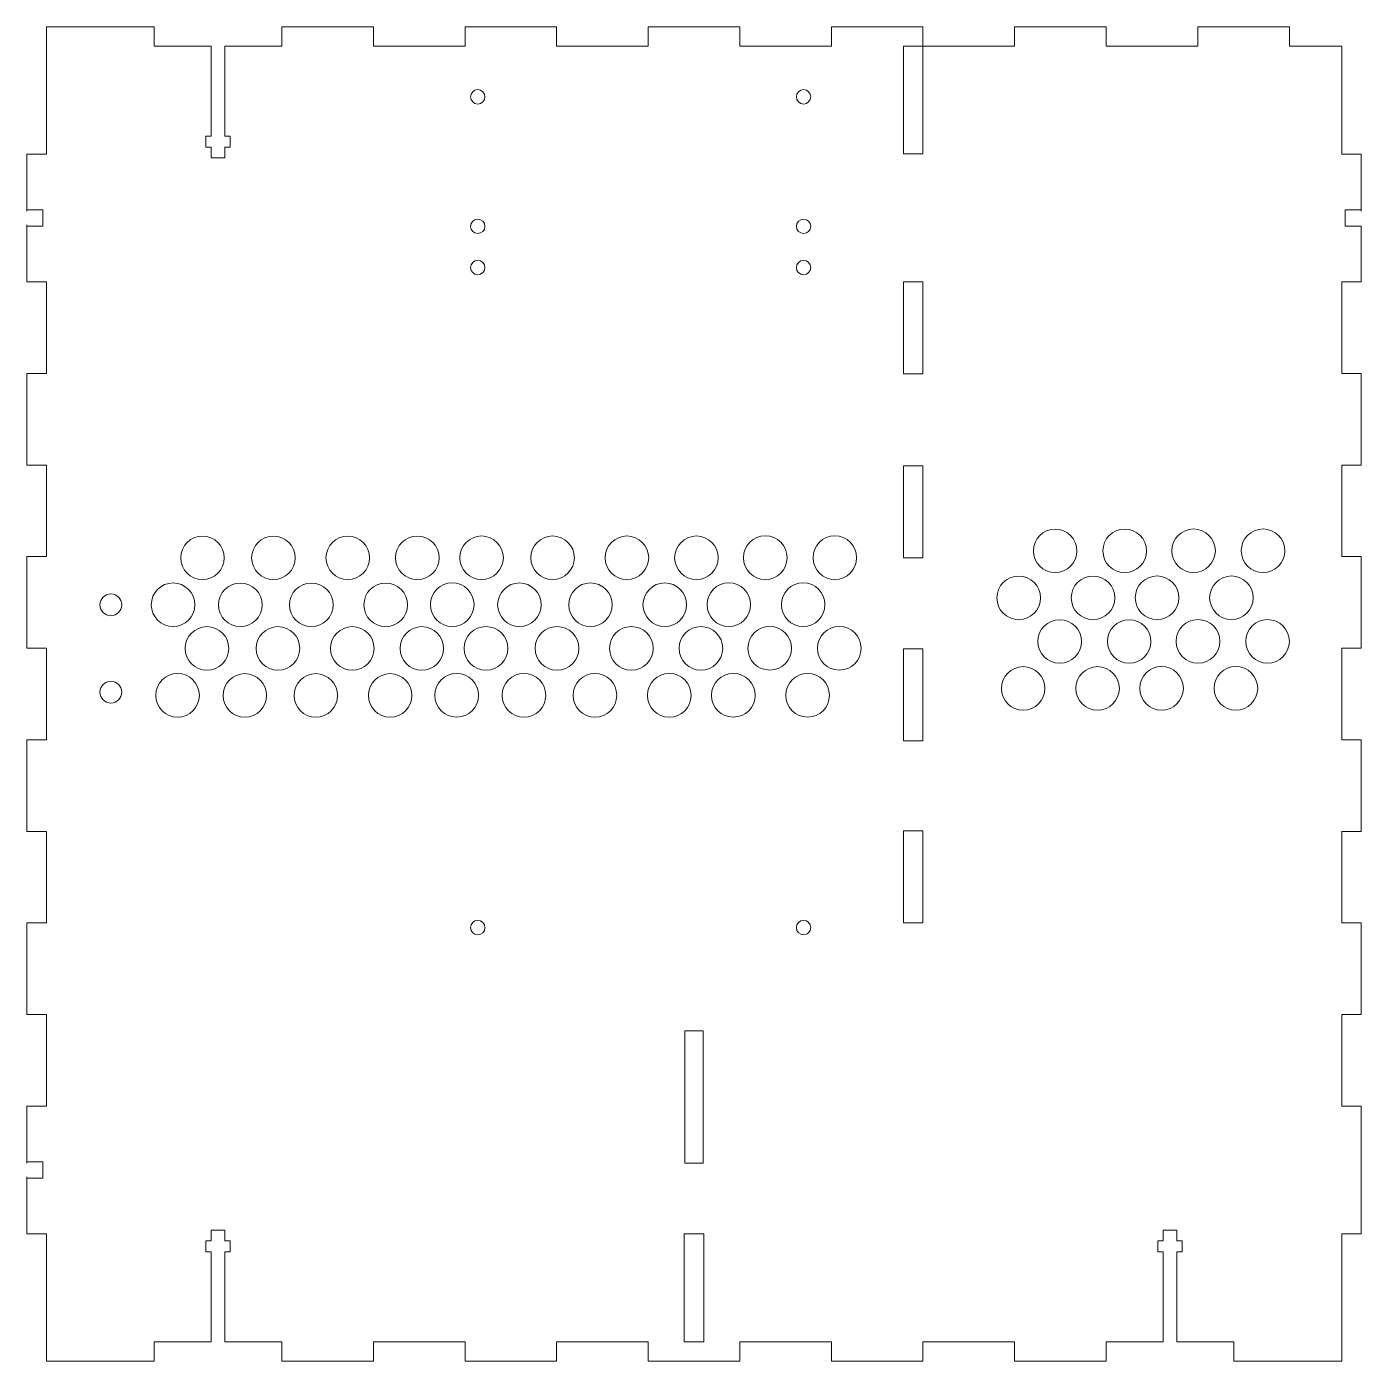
# Model space of a CAD drawing. Header units: inches. Extents: x 718 to 1024, y -830 to -524.
import ezdxf

# ---------------------------------------------------------------- set-up
doc = ezdxf.new("R2010")
doc.units = ezdxf.units.IN
doc.header["$MEASUREMENT"] = 0
doc.layers.add('Laser Cut', color=7, linetype='Continuous')
doc.layers.add('Raster', color=7, linetype='Continuous')

# ---------------------------------------------------------------- blocks, each defined once
blk = doc.blocks.new('block 2')
at = {"layer": 'Laser Cut', "lineweight": 0}
for points in [[(1019.53, -829.5), (994.78, -829.5), (994.78, -825), (981.7, -825), (981.7, -804.4), (982.95, -804.4), (982.95, -801.9), (981.7, -801.9), (981.7, -799.4), (978.6, -799.4), (978.6, -801.9), (977.35, -801.9), (977.35, -804.4), (978.6, -804.4), (978.6, -825), (965.53, -825), (965.53, -829.5), (944.53, -829.5), (944.53, -825), (923.53, -825), (923.53, -829.5), (902.53, -829.5), (902.53, -825), (881.53, -825), (881.53, -829.5), (860.53, -829.5), (860.53, -825), (839.53, -825), (839.53, -829.5), (818.53, -829.5), (818.53, -825), (797.53, -825), (797.53, -829.5), (776.53, -829.5), (776.53, -825), (763.45, -825), (763.45, -804.4), (764.7, -804.4), (764.7, -801.9), (763.45, -801.9), (763.45, -799.4), (760.35, -799.4), (760.35, -801.9), (759.1, -801.9), (759.1, -804.4), (760.35, -804.4), (760.35, -825), (747.28, -825), (747.28, -829.5), (722.53, -829.5), (722.53, -800.25), (718.03, -800.25), (718.03, -787.48), (721.73, -787.48), (721.73, -783.78), (718.03, -783.78), (718.03, -771), (722.53, -771), (722.53, -750), (718.03, -750), (718.03, -729), (722.53, -729), (722.53, -708), (718.03, -708), (718.03, -687), (722.53, -687), (722.53, -666), (718.03, -666), (718.03, -645), (722.53, -645), (722.53, -624), (718.03, -624), (718.03, -603), (722.53, -603), (722.53, -582), (718.03, -582), (718.03, -569.23), (721.73, -569.23), (721.73, -565.53), (718.03, -565.53), (718.03, -552.75), (722.53, -552.75), (722.53, -523.5), (747.28, -523.5), (747.28, -528), (760.35, -528), (760.35, -548.6), (759.1, -548.6), (759.1, -551.1), (760.35, -551.1), (760.35, -553.6), (763.45, -553.6), (763.45, -551.1), (764.7, -551.1), (764.7, -548.6), (763.45, -548.6), (763.45, -528), (776.53, -528), (776.53, -523.5), (797.53, -523.5), (797.53, -528), (818.53, -528), (818.53, -523.5), (839.53, -523.5), (839.53, -528), (860.53, -528), (860.53, -523.5), (881.53, -523.5), (881.53, -528), (902.53, -528), (902.53, -523.5), (923.53, -523.5), (923.53, -528)], [(1019.53, -528), (1019.53, -528)], [(1019.53, -528), (1019.53, -528)], [(1024.03, -565.53), (1020.33, -565.53), (1020.33, -569.23), (1024.03, -569.23)], [(1024.03, -800.25), (1024.03, -800.25)]]:
    blk.add_lwpolyline(points, dxfattribs=at)
blk = doc.blocks.new('block 3')
at = {"layer": 'Laser Cut', "lineweight": 0}
blk.add_lwpolyline([(994.78, -825), (994.78, -825)], dxfattribs=at)
blk = doc.blocks.new('block 4')
at = {"layer": 'Raster', "lineweight": 0}
for points in [[(722.53, -528), (722.53, -528)], [(718.03, -552.75), (718.03, -552.75)], [(722.53, -552.75), (722.53, -552.75)], [(718.03, -565.83), (718.03, -565.83)], [(718.03, -568.93), (718.03, -568.93)], [(718.03, -784.08), (718.03, -784.08)], [(718.03, -787.18), (718.03, -787.18)], [(718.03, -800.25), (718.03, -800.25)], [(722.53, -800.25), (722.53, -800.25)], [(722.53, -825), (722.53, -825)]]:
    blk.add_lwpolyline(points, dxfattribs=at)

msp = doc.modelspace()

# ---------------------------------------------------------------- linework, layer by layer
at = {"layer": 'Laser Cut', "lineweight": 0}
for points in [[(944.53, -523.5), (944.53, -528)], [(965.53, -523.5), (944.53, -523.5)], [(965.53, -528), (965.53, -523.5)], [(986.53, -523.5), (986.53, -528)], [(1007.53, -523.5), (986.53, -523.5)], [(1007.53, -523.5), (1007.53, -528)], [(919.03, -552.66), (923.53, -552.66), (923.53, -528), (919.03, -528), (919.03, -552.66)], [(944.53, -528), (923.53, -528)], [(986.53, -528), (965.53, -528)], [(1007.53, -528), (1019.53, -528)], [(1024.03, -565.83), (1024.03, -552.75), (1019.53, -552.75), (1019.53, -528)], [(1024.03, -784.08), (1024.03, -771), (1019.53, -771), (1019.53, -750), (1024.03, -750), (1024.03, -729), (1019.53, -729), (1019.53, -708), (1024.03, -708), (1024.03, -687), (1019.53, -687), (1019.53, -666), (1024.03, -666), (1024.03, -645), (1019.53, -645), (1019.53, -624), (1024.03, -624), (1024.03, -603), (1019.53, -603), (1019.53, -582), (1024.03, -582), (1024.03, -569.23)], [(919.03, -603.07), (923.53, -603.07), (923.53, -581.98), (919.03, -581.98), (919.03, -603.07)], [(919.03, -645.28), (923.53, -645.28), (923.53, -624.19), (919.03, -624.19), (919.03, -645.28)], [(919.03, -687.22), (923.53, -687.22), (923.53, -666.13), (919.03, -666.13), (919.03, -687.22)], [(919.03, -729), (923.53, -729), (923.53, -707.91), (919.03, -707.91), (919.03, -729)], [(868.93, -784.08), (873.12, -784.08), (873.12, -753.74), (868.93, -753.74), (868.93, -784.08)], [(1024.03, -784.08), (1024.03, -787.18)], [(1019.53, -825), (1019.53, -800.25), (1024.03, -800.25), (1024.03, -787.18)], [(868.78, -825), (873.28, -825), (873.28, -800.25), (868.78, -800.25), (868.78, -825)], [(1019.53, -829.5), (1019.53, -825)], [(722.53, -829.5), (722.53, -829.5)]]:
    msp.add_lwpolyline(points, dxfattribs=at)
for points in [[(823.1, -539.58), (823.1, -540.49), (822.36, -541.23), (821.45, -541.23), (820.54, -541.23), (819.8, -540.49), (819.8, -539.58), (819.8, -538.67), (820.54, -537.93), (821.45, -537.93), (822.36, -537.93), (823.1, -538.67), (823.1, -539.58)], [(897.8, -539.58), (897.8, -540.49), (897.06, -541.23), (896.15, -541.23), (895.24, -541.23), (894.5, -540.49), (894.5, -539.58), (894.5, -538.67), (895.24, -537.93), (896.15, -537.93), (897.06, -537.93), (897.8, -538.67), (897.8, -539.58)], [(823.1, -569.28), (823.1, -570.19), (822.36, -570.93), (821.45, -570.93), (820.54, -570.93), (819.8, -570.19), (819.8, -569.28), (819.8, -568.37), (820.54, -567.63), (821.45, -567.63), (822.36, -567.63), (823.1, -568.37), (823.1, -569.28)], [(897.8, -569.28), (897.8, -570.19), (897.06, -570.93), (896.15, -570.93), (895.24, -570.93), (894.5, -570.19), (894.5, -569.28), (894.5, -568.37), (895.24, -567.63), (896.15, -567.63), (897.06, -567.63), (897.8, -568.37), (897.8, -569.28)], [(823.1, -578.73), (823.1, -579.64), (822.36, -580.38), (821.45, -580.38), (820.54, -580.38), (819.8, -579.64), (819.8, -578.73), (819.8, -577.82), (820.54, -577.08), (821.45, -577.08), (822.36, -577.08), (823.1, -577.82), (823.1, -578.73)], [(897.8, -578.73), (897.8, -579.64), (897.06, -580.38), (896.15, -580.38), (895.24, -580.38), (894.5, -579.64), (894.5, -578.73), (894.5, -577.82), (895.24, -577.08), (896.15, -577.08), (897.06, -577.08), (897.8, -577.82), (897.8, -578.73)], [(739.83, -656.06), (739.83, -657.44), (738.71, -658.56), (737.33, -658.56), (735.95, -658.56), (734.83, -657.44), (734.83, -656.06), (734.83, -654.68), (735.95, -653.56), (737.33, -653.56), (738.71, -653.56), (739.83, -654.68), (739.83, -656.06)], [(739.83, -676.08), (739.83, -677.46), (738.71, -678.58), (737.33, -678.58), (735.95, -678.58), (734.83, -677.46), (734.83, -676.08), (734.83, -674.7), (735.95, -673.58), (737.33, -673.58), (738.71, -673.58), (739.83, -674.7), (739.83, -676.08)], [(823.1, -730.06), (823.1, -730.97), (822.36, -731.71), (821.45, -731.71), (820.54, -731.71), (819.8, -730.97), (819.8, -730.06), (819.8, -729.15), (820.54, -728.41), (821.45, -728.41), (822.36, -728.41), (823.1, -729.15), (823.1, -730.06)], [(897.8, -730.06), (897.8, -730.97), (897.06, -731.71), (896.15, -731.71), (895.24, -731.71), (894.5, -730.97), (894.5, -730.06), (894.5, -729.15), (895.24, -728.41), (896.15, -728.41), (897.06, -728.41), (897.8, -729.15), (897.8, -730.06)]]:
    msp.add_open_spline(points, degree=3, knots=[0, 0, 0, 0, 1, 1, 1, 2, 2, 2, 3, 3, 3, 4, 4, 4, 4], dxfattribs=at)
at = {"layer": 'Raster', "lineweight": 0}
for points in [[(718.03, -565.83), (718.03, -565.53)], [(718.03, -568.93), (718.03, -569.23)], [(718.03, -784.08), (718.03, -783.78)], [(718.03, -787.48), (718.03, -787.18)]]:
    msp.add_lwpolyline(points, dxfattribs=at)
for points in [[(958.83, -643.68), (958.83, -640.92), (956.6, -638.68), (953.83, -638.68), (951.07, -638.68), (948.83, -640.92), (948.83, -643.68), (948.83, -646.45), (951.07, -648.68), (953.83, -648.68), (956.6, -648.68), (958.83, -646.45), (958.83, -643.68)], [(974.78, -643.68), (974.78, -640.92), (972.54, -638.68), (969.78, -638.68), (967.02, -638.68), (964.78, -640.92), (964.78, -643.68), (964.78, -646.45), (967.02, -648.68), (969.78, -648.68), (972.54, -648.68), (974.78, -646.45), (974.78, -643.68)], [(990.56, -643.67), (990.56, -640.91), (988.32, -638.67), (985.56, -638.67), (982.8, -638.67), (980.56, -640.91), (980.56, -643.67), (980.56, -646.43), (982.8, -648.67), (985.56, -648.67), (988.32, -648.67), (990.56, -646.43), (990.56, -643.67)], [(1006.5, -643.67), (1006.5, -640.91), (1004.27, -638.67), (1001.5, -638.67), (998.74, -638.67), (996.5, -640.91), (996.5, -643.67), (996.5, -646.43), (998.74, -648.67), (1001.5, -648.67), (1004.27, -648.67), (1006.5, -646.43), (1006.5, -643.67)], [(763.33, -645.28), (763.33, -642.52), (761.09, -640.28), (758.33, -640.28), (755.56, -640.28), (753.33, -642.52), (753.33, -645.28), (753.33, -648.05), (755.56, -650.28), (758.33, -650.28), (761.09, -650.28), (763.33, -648.05), (763.33, -645.28)], [(779.6, -645.28), (779.6, -642.52), (777.37, -640.28), (774.6, -640.28), (771.84, -640.28), (769.6, -642.52), (769.6, -645.28), (769.6, -648.05), (771.84, -650.28), (774.6, -650.28), (777.37, -650.28), (779.6, -648.05), (779.6, -645.28)], [(796.65, -645.28), (796.65, -642.52), (794.41, -640.28), (791.65, -640.28), (788.89, -640.28), (786.65, -642.52), (786.65, -645.28), (786.65, -648.05), (788.89, -650.28), (791.65, -650.28), (794.41, -650.28), (796.65, -648.05), (796.65, -645.28)], [(812.59, -645.28), (812.59, -642.52), (810.36, -640.28), (807.59, -640.28), (804.83, -640.28), (802.59, -642.52), (802.59, -645.28), (802.59, -648.05), (804.83, -650.28), (807.59, -650.28), (810.36, -650.28), (812.59, -648.05), (812.59, -645.28)], [(827.32, -645.27), (827.32, -642.51), (825.08, -640.27), (822.32, -640.27), (819.56, -640.27), (817.32, -642.51), (817.32, -645.27), (817.32, -648.03), (819.56, -650.27), (822.32, -650.27), (825.08, -650.27), (827.32, -648.03), (827.32, -645.27)], [(843.6, -645.27), (843.6, -642.51), (841.36, -640.27), (838.6, -640.27), (835.84, -640.27), (833.6, -642.51), (833.6, -645.27), (833.6, -648.03), (835.84, -650.27), (838.6, -650.27), (841.36, -650.27), (843.6, -648.03), (843.6, -645.27)], [(860.64, -645.27), (860.64, -642.51), (858.41, -640.27), (855.64, -640.27), (852.88, -640.27), (850.64, -642.51), (850.64, -645.27), (850.64, -648.03), (852.88, -650.27), (855.64, -650.27), (858.41, -650.27), (860.64, -648.03), (860.64, -645.27)], [(876.59, -645.27), (876.59, -642.51), (874.35, -640.27), (871.59, -640.27), (868.83, -640.27), (866.59, -642.51), (866.59, -645.27), (866.59, -648.03), (868.83, -650.27), (871.59, -650.27), (874.35, -650.27), (876.59, -648.03), (876.59, -645.27)], [(892.37, -645.25), (892.37, -642.49), (890.13, -640.25), (887.37, -640.25), (884.61, -640.25), (882.37, -642.49), (882.37, -645.25), (882.37, -648.01), (884.61, -650.25), (887.37, -650.25), (890.13, -650.25), (892.37, -648.01), (892.37, -645.25)], [(908.31, -645.25), (908.31, -642.49), (906.08, -640.25), (903.31, -640.25), (900.55, -640.25), (898.31, -642.49), (898.31, -645.25), (898.31, -648.01), (900.55, -650.25), (903.31, -650.25), (906.08, -650.25), (908.31, -648.01), (908.31, -645.25)], [(756.59, -656.04), (756.59, -653.28), (754.35, -651.04), (751.59, -651.04), (748.83, -651.04), (746.59, -653.28), (746.59, -656.04), (746.59, -658.8), (748.83, -661.04), (751.59, -661.04), (754.35, -661.04), (756.59, -658.8), (756.59, -656.04)], [(772.01, -656.06), (772.01, -653.3), (769.78, -651.06), (767.01, -651.06), (764.25, -651.06), (762.01, -653.3), (762.01, -656.06), (762.01, -658.82), (764.25, -661.06), (767.01, -661.06), (769.78, -661.06), (772.01, -658.82), (772.01, -656.06)], [(788.29, -656.06), (788.29, -653.3), (786.06, -651.06), (783.29, -651.06), (780.53, -651.06), (778.29, -653.3), (778.29, -656.06), (778.29, -658.82), (780.53, -661.06), (783.29, -661.06), (786.06, -661.06), (788.29, -658.82), (788.29, -656.06)], [(805.34, -656.06), (805.34, -653.3), (803.1, -651.06), (800.34, -651.06), (797.58, -651.06), (795.34, -653.3), (795.34, -656.06), (795.34, -658.82), (797.58, -661.06), (800.34, -661.06), (803.1, -661.06), (805.34, -658.82), (805.34, -656.06)], [(820.59, -656.02), (820.59, -653.26), (818.35, -651.02), (815.59, -651.02), (812.83, -651.02), (810.59, -653.26), (810.59, -656.02), (810.59, -658.79), (812.83, -661.02), (815.59, -661.02), (818.35, -661.02), (820.59, -658.79), (820.59, -656.02)], [(836.01, -656.04), (836.01, -653.28), (833.77, -651.04), (831.01, -651.04), (828.25, -651.04), (826.01, -653.28), (826.01, -656.04), (826.01, -658.8), (828.25, -661.04), (831.01, -661.04), (833.77, -661.04), (836.01, -658.8), (836.01, -656.04)], [(852.29, -656.04), (852.29, -653.28), (850.05, -651.04), (847.29, -651.04), (844.53, -651.04), (842.29, -653.28), (842.29, -656.04), (842.29, -658.8), (844.53, -661.04), (847.29, -661.04), (850.05, -661.04), (852.29, -658.8), (852.29, -656.04)], [(869.33, -656.04), (869.33, -653.28), (867.1, -651.04), (864.33, -651.04), (861.57, -651.04), (859.33, -653.28), (859.33, -656.04), (859.33, -658.8), (861.57, -661.04), (864.33, -661.04), (867.1, -661.04), (869.33, -658.8), (869.33, -656.04)], [(884.01, -656.02), (884.01, -653.26), (881.78, -651.02), (879.01, -651.02), (876.25, -651.02), (874.01, -653.26), (874.01, -656.02), (874.01, -658.79), (876.25, -661.02), (879.01, -661.02), (881.78, -661.02), (884.01, -658.79), (884.01, -656.02)], [(901.06, -656.02), (901.06, -653.26), (898.82, -651.02), (896.06, -651.02), (893.3, -651.02), (891.06, -653.26), (891.06, -656.02), (891.06, -658.79), (893.3, -661.02), (896.06, -661.02), (898.82, -661.02), (901.06, -658.79), (901.06, -656.02)], [(950.48, -654.46), (950.48, -651.69), (948.24, -649.46), (945.48, -649.46), (942.72, -649.46), (940.48, -651.69), (940.48, -654.46), (940.48, -657.22), (942.72, -659.46), (945.48, -659.46), (948.24, -659.46), (950.48, -657.22), (950.48, -654.46)], [(967.52, -654.46), (967.52, -651.69), (965.29, -649.46), (962.52, -649.46), (959.76, -649.46), (957.52, -651.69), (957.52, -654.46), (957.52, -657.22), (959.76, -659.46), (962.52, -659.46), (965.29, -659.46), (967.52, -657.22), (967.52, -654.46)], [(982.2, -654.44), (982.2, -651.68), (979.97, -649.44), (977.2, -649.44), (974.44, -649.44), (972.2, -651.68), (972.2, -654.44), (972.2, -657.2), (974.44, -659.44), (977.2, -659.44), (979.97, -659.44), (982.2, -657.2), (982.2, -654.44)], [(999.25, -654.44), (999.25, -651.68), (997.01, -649.44), (994.25, -649.44), (991.49, -649.44), (989.25, -651.68), (989.25, -654.44), (989.25, -657.2), (991.49, -659.44), (994.25, -659.44), (997.01, -659.44), (999.25, -657.2), (999.25, -654.44)], [(959.86, -664.46), (959.86, -661.7), (957.62, -659.46), (954.86, -659.46), (952.09, -659.46), (949.86, -661.7), (949.86, -664.46), (949.86, -667.22), (952.09, -669.46), (954.86, -669.46), (957.62, -669.46), (959.86, -667.22), (959.86, -664.46)], [(975.8, -664.46), (975.8, -661.7), (973.56, -659.46), (970.8, -659.46), (968.04, -659.46), (965.8, -661.7), (965.8, -664.46), (965.8, -667.22), (968.04, -669.46), (970.8, -669.46), (973.56, -669.46), (975.8, -667.22), (975.8, -664.46)], [(991.58, -664.44), (991.58, -661.68), (989.34, -659.44), (986.58, -659.44), (983.82, -659.44), (981.58, -661.68), (981.58, -664.44), (981.58, -667.2), (983.82, -669.44), (986.58, -669.44), (989.34, -669.44), (991.58, -667.2), (991.58, -664.44)], [(1007.53, -664.44), (1007.53, -661.68), (1005.29, -659.44), (1002.53, -659.44), (999.76, -659.44), (997.53, -661.68), (997.53, -664.44), (997.53, -667.2), (999.76, -669.44), (1002.53, -669.44), (1005.29, -669.44), (1007.53, -667.2), (1007.53, -664.44)], [(764.35, -666.06), (764.35, -663.3), (762.11, -661.06), (759.35, -661.06), (756.59, -661.06), (754.35, -663.3), (754.35, -666.06), (754.35, -668.82), (756.59, -671.06), (759.35, -671.06), (762.11, -671.06), (764.35, -668.82), (764.35, -666.06)], [(780.63, -666.06), (780.63, -663.3), (778.39, -661.06), (775.63, -661.06), (772.87, -661.06), (770.63, -663.3), (770.63, -666.06), (770.63, -668.82), (772.87, -671.06), (775.63, -671.06), (778.39, -671.06), (780.63, -668.82), (780.63, -666.06)], [(797.67, -666.06), (797.67, -663.3), (795.43, -661.06), (792.67, -661.06), (789.91, -661.06), (787.67, -663.3), (787.67, -666.06), (787.67, -668.82), (789.91, -671.06), (792.67, -671.06), (795.43, -671.06), (797.67, -668.82), (797.67, -666.06)], [(813.62, -666.06), (813.62, -663.3), (811.38, -661.06), (808.62, -661.06), (805.85, -661.06), (803.62, -663.3), (803.62, -666.06), (803.62, -668.82), (805.85, -671.06), (808.62, -671.06), (811.38, -671.06), (813.62, -668.82), (813.62, -666.06)], [(828.34, -666.04), (828.34, -663.28), (826.1, -661.04), (823.34, -661.04), (820.58, -661.04), (818.34, -663.28), (818.34, -666.04), (818.34, -668.8), (820.58, -671.04), (823.34, -671.04), (826.1, -671.04), (828.34, -668.8), (828.34, -666.04)], [(844.62, -666.04), (844.62, -663.28), (842.38, -661.04), (839.62, -661.04), (836.86, -661.04), (834.62, -663.28), (834.62, -666.04), (834.62, -668.8), (836.86, -671.04), (839.62, -671.04), (842.38, -671.04), (844.62, -668.8), (844.62, -666.04)], [(861.67, -666.04), (861.67, -663.28), (859.43, -661.04), (856.67, -661.04), (853.9, -661.04), (851.67, -663.28), (851.67, -666.04), (851.67, -668.8), (853.9, -671.04), (856.67, -671.04), (859.43, -671.04), (861.67, -668.8), (861.67, -666.04)], [(877.61, -666.04), (877.61, -663.28), (875.37, -661.04), (872.61, -661.04), (869.85, -661.04), (867.61, -663.28), (867.61, -666.04), (867.61, -668.8), (869.85, -671.04), (872.61, -671.04), (875.37, -671.04), (877.61, -668.8), (877.61, -666.04)], [(893.39, -666.02), (893.39, -663.26), (891.15, -661.02), (888.39, -661.02), (885.63, -661.02), (883.39, -663.26), (883.39, -666.02), (883.39, -668.79), (885.63, -671.02), (888.39, -671.02), (891.15, -671.02), (893.39, -668.79), (893.39, -666.02)], [(909.34, -666.02), (909.34, -663.26), (907.1, -661.02), (904.34, -661.02), (901.57, -661.02), (899.34, -663.26), (899.34, -666.02), (899.34, -668.79), (901.57, -671.02), (904.34, -671.02), (907.1, -671.02), (909.34, -668.79), (909.34, -666.02)], [(757.61, -676.81), (757.61, -674.05), (755.38, -671.81), (752.61, -671.81), (749.85, -671.81), (747.61, -674.05), (747.61, -676.81), (747.61, -679.57), (749.85, -681.81), (752.61, -681.81), (755.38, -681.81), (757.61, -679.57), (757.61, -676.81)], [(773.04, -676.83), (773.04, -674.07), (770.8, -671.83), (768.04, -671.83), (765.28, -671.83), (763.04, -674.07), (763.04, -676.83), (763.04, -679.59), (765.28, -681.83), (768.04, -681.83), (770.8, -681.83), (773.04, -679.59), (773.04, -676.83)], [(789.32, -676.83), (789.32, -674.07), (787.08, -671.83), (784.32, -671.83), (781.55, -671.83), (779.32, -674.07), (779.32, -676.83), (779.32, -679.59), (781.55, -681.83), (784.32, -681.83), (787.08, -681.83), (789.32, -679.59), (789.32, -676.83)], [(806.36, -676.83), (806.36, -674.07), (804.12, -671.83), (801.36, -671.83), (798.6, -671.83), (796.36, -674.07), (796.36, -676.83), (796.36, -679.59), (798.6, -681.83), (801.36, -681.83), (804.12, -681.83), (806.36, -679.59), (806.36, -676.83)], [(821.61, -676.8), (821.61, -674.03), (819.37, -671.8), (816.61, -671.8), (813.85, -671.8), (811.61, -674.03), (811.61, -676.8), (811.61, -679.56), (813.85, -681.8), (816.61, -681.8), (819.37, -681.8), (821.61, -679.56), (821.61, -676.8)], [(837.03, -676.81), (837.03, -674.05), (834.79, -671.81), (832.03, -671.81), (829.27, -671.81), (827.03, -674.05), (827.03, -676.81), (827.03, -679.57), (829.27, -681.81), (832.03, -681.81), (834.79, -681.81), (837.03, -679.57), (837.03, -676.81)], [(853.31, -676.81), (853.31, -674.05), (851.07, -671.81), (848.31, -671.81), (845.55, -671.81), (843.31, -674.05), (843.31, -676.81), (843.31, -679.57), (845.55, -681.81), (848.31, -681.81), (851.07, -681.81), (853.31, -679.57), (853.31, -676.81)], [(870.36, -676.81), (870.36, -674.05), (868.12, -671.81), (865.36, -671.81), (862.59, -671.81), (860.36, -674.05), (860.36, -676.81), (860.36, -679.57), (862.59, -681.81), (865.36, -681.81), (868.12, -681.81), (870.36, -679.57), (870.36, -676.81)], [(885.04, -676.8), (885.04, -674.03), (882.8, -671.8), (880.04, -671.8), (877.27, -671.8), (875.04, -674.03), (875.04, -676.8), (875.04, -679.56), (877.27, -681.8), (880.04, -681.8), (882.8, -681.8), (885.04, -679.56), (885.04, -676.8)], [(902.08, -676.8), (902.08, -674.03), (899.84, -671.8), (897.08, -671.8), (894.32, -671.8), (892.08, -674.03), (892.08, -676.8), (892.08, -679.56), (894.32, -681.8), (897.08, -681.8), (899.84, -681.8), (902.08, -679.56), (902.08, -676.8)], [(951.5, -675.23), (951.5, -672.47), (949.26, -670.23), (946.5, -670.23), (943.74, -670.23), (941.5, -672.47), (941.5, -675.23), (941.5, -677.99), (943.74, -680.23), (946.5, -680.23), (949.26, -680.23), (951.5, -677.99), (951.5, -675.23)], [(968.55, -675.23), (968.55, -672.47), (966.31, -670.23), (963.55, -670.23), (960.78, -670.23), (958.55, -672.47), (958.55, -675.23), (958.55, -677.99), (960.78, -680.23), (963.55, -680.23), (966.31, -680.23), (968.55, -677.99), (968.55, -675.23)], [(983.23, -675.21), (983.23, -672.45), (980.99, -670.21), (978.23, -670.21), (975.46, -670.21), (973.23, -672.45), (973.23, -675.21), (973.23, -677.97), (975.46, -680.21), (978.23, -680.21), (980.99, -680.21), (983.23, -677.97), (983.23, -675.21)], [(1000.27, -675.21), (1000.27, -672.45), (998.03, -670.21), (995.27, -670.21), (992.51, -670.21), (990.27, -672.45), (990.27, -675.21), (990.27, -677.97), (992.51, -680.21), (995.27, -680.21), (998.03, -680.21), (1000.27, -677.97), (1000.27, -675.21)]]:
    msp.add_open_spline(points, degree=3, knots=[0, 0, 0, 0, 1, 1, 1, 2, 2, 2, 3, 3, 3, 4, 4, 4, 4], dxfattribs=at)

# ---------------------------------------------------------------- block references
at = {"layer": 'Laser Cut'}
for name in ['block 2', 'block 3']:
    msp.add_blockref(name, (0, 0), dxfattribs=at)
at = {"layer": 'Raster'}
msp.add_blockref('block 4', (0, 0), dxfattribs=at)

doc.saveas('drawing.dxf')
